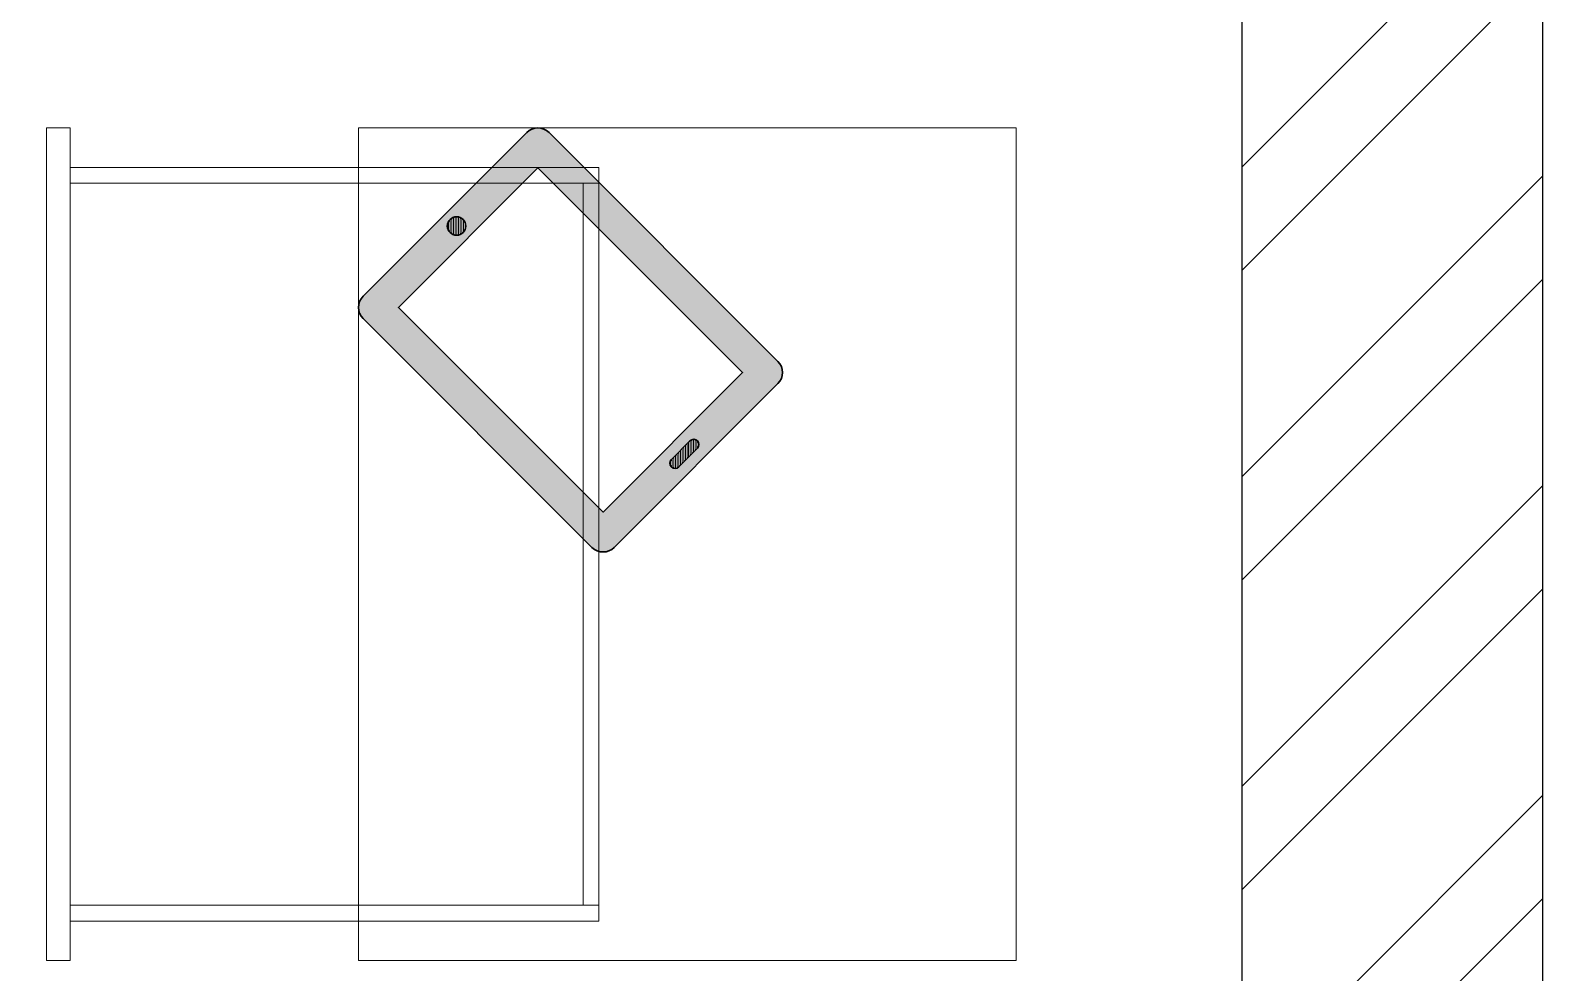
# Model space of a CAD drawing. Header units: feet. Extents: x 3454375 to 3464451, y -5718387 to -5709354.
# Drawn here: x 3463301 to 3464451, y -5717420 to -5716704 of the extents above; entities that cross this region are included whole.
import ezdxf

# ---------------------------------------------------------------- set-up
doc = ezdxf.new("R2010")
doc.units = ezdxf.units.FT
doc.header["$LTSCALE"] = 33
doc.header["$MEASUREMENT"] = 0
doc.layers.add('A-WALL', color=1, linetype='Continuous')
for name, color, linetype, lineweight in [('A-WALL HATCH', 251, 'Continuous', 0), ('LENS-FURNITURE', 13, 'Continuous', 9), ('LENS_DIMENSION', 193, 'Continuous', 0)]:
    doc.layers.add(name, color=color, linetype=linetype, lineweight=lineweight)

# ---------------------------------------------------------------- blocks, each defined once
blk = doc.blocks.new('A$C72675485')
at = {"layer": 'A-WALL HATCH'}
h = blk.add_hatch(dxfattribs=at)
h.set_pattern_fill('ANSI32', color=256, scale=444)
h.set_pattern_definition([(45, (-3381125.971386721, 5459512.4840085), (-117.7332790675601, 117.7332790675601), []), (45, (-3381047.482534141, 5459512.4840085), (-117.7332790675601, 117.7332790675601), [])])
h.paths.add_polyline_path([(-1371.60000000149, 6081.35088558495), (-1371.60000000149, 8740.289863549173), (-228.6000000014901, 8740.289863549173), (-228.6000000014901, 6073.289863549173), (-228.6000000014901, 226.9934805780649), (-4778.06936273165, 194.9082901086658), (-4778.06936273165, 193.1451619323343), (-5028.069362743758, 193.1451619323343), (-8927.88366048783, 165.6416720598936), (-8927.88366048783, -62.96401291713118), (0, 0), (0, 8968.889863550661), (-1600.199999999255, 8968.889863550661), (-1600.199999999255, 6311.568774960935), (-8927.88366048783, 6363.2473570453), (-8927.883660489693, 6134.641672059894)])
at = {"layer": 'A-WALL'}
for p, q in [((0, 0), (0, 8968.889863550661)), ((-228.6000000014901, 226.9934805780649), (-228.6000000014901, 6073.289863549173))]:
    blk.add_line(p, q, dxfattribs=at)
blk = doc.blocks.new('TRIAL SET CABINET 633x500')
at = {"layer": 'LENS-FURNITURE'}
h = blk.add_hatch(color=9, dxfattribs=at)
h.dxf.hatch_style = 1
edge = h.paths.add_edge_path()
edge.add_line((-8.54246803093703, -981.9670201920668), (115.9083254579454, -857.5162267031847))
edge.add_arc((107.4230440836399, -849.030945328879), 12.00000000009463, 315, 405)
edge.add_line((115.9083254579454, -840.5456639545736), (-58.03994271345434, -666.5973957831737))
edge.add_arc((-66.52522408775982, -675.0826771574792), 12.00000000009463, 45.00000000000002, 135)
edge.add_line((-75.01050546206531, -666.5973957831737), (-199.4612989509478, -791.0481892720562))
edge.add_arc((-190.9760175766423, -799.5334706454303), 11.99999999943607, 135.0000000031442, 225.0000000031442)
edge.add_line((-199.4612989500165, -808.0187520197359), (-25.5130307786167, -981.967020191136))
edge.add_arc((-17.02774940431148, -973.4817388177615), 11.99999999943605, 224.9999999968574, 314.9999999968578)
h.paths.add_polyline_path([(-17.02774940524252, -955.0969625067663), (89.03826777357607, -849.0309453279477), (-66.52522408775982, -693.4674534666119), (-172.5912412665784, -799.5334706454305)], flags=16)
edge = h.paths.add_edge_path(flags=16)
edge.add_line((-138.2965623782947, -741.9042679787381), (-124.1544267544522, -727.7621323548956))
edge.add_arc((-121.3259996296837, -730.5905594796641), 4.000000000031514, 45.00000000000051, 134.9999999999996, ccw=False)
edge.add_arc((-121.3259996296838, -730.5905594796641), 4.000000000031584, -45.000000000000625, 44.999999999999375, ccw=False)
edge.add_line((-118.4975725049153, -733.4189866044327), (-132.6397081287578, -747.561122228275))
edge.add_arc((-135.4681352535263, -744.7326951035067), 4.000000000031524, 225.0000000000006, 314.99999999999966, ccw=False)
edge.add_arc((-135.4681352535261, -744.7326951035066), 4.000000000031665, 135.0000000000006, 225.0000000000006, ccw=False)
edge = h.paths.add_edge_path(flags=16)
edge.add_arc((44.84409394953398, -910.9027886827243), 7, 0, 360)
at = {"layer": 'LENS-FURNITURE', "lineweight": 0}
h = blk.add_hatch(dxfattribs=at)
h.set_pattern_fill('ANSI31', color=252, scale=10, angle=405)
h.set_pattern_definition([(90, (-3772352.875833935, -3684050.327587578), (-1.25, 2e-16), [])])
edge = h.paths.add_edge_path()
edge.add_line((-138.2965623782947, -741.9042679787381), (-124.1544267544522, -727.7621323548956))
edge.add_arc((-121.3259996296837, -730.5905594796641), 4.000000000031514, 45.00000000000051, 134.9999999999996, ccw=False)
edge.add_arc((-121.3259996296838, -730.5905594796641), 4.000000000031584, -45.000000000000625, 44.999999999999375, ccw=False)
edge.add_line((-118.4975725049153, -733.4189866044327), (-132.6397081287578, -747.561122228275))
edge.add_arc((-135.4681352535263, -744.7326951035067), 4.000000000031524, 225.0000000000006, 314.99999999999966, ccw=False)
edge.add_arc((-135.4681352535261, -744.7326951035066), 4.000000000031665, 135.0000000000006, 225.0000000000006, ccw=False)
edge = h.paths.add_edge_path()
edge.add_arc((44.84409394953398, -910.9027886827243), 7, 0, 360)
blk.add_circle((0, 0), 50.09224864585668)
at = {"layer": 'LENS-FURNITURE'}
blk.add_lwpolyline([(119.4230440827086, -352.4817388160154), (119.4230440827086, -985.4817388160156), (-380.5769559172913, -985.4817388160156), (-380.5769559172913, -352.4817388160154)], close=True, dxfattribs=at)
at = {"layer": 'LENS-FURNITURE', "color": 146}
for points in [[(338.5359051078558, -352.4817388160154), (338.5359051078558, -985.4817388160156), (356.5359051078559, -985.4817388160156), (356.5359051078559, -352.4817388160154)], [(-63.4640948921442, -382.4817388160154), (-63.4640948921442, -394.4817388160154), (338.5359051078558, -394.4817388160154), (338.5359051078558, -382.4817388160154)], [(-63.4640948921442, -394.4817388160154), (-63.4640948921442, -943.4817388160153), (-51.4640948921442, -943.4817388160153), (-51.4640948921442, -394.4817388160154)], [(-63.4640948921442, -955.4817388160152), (-63.4640948921442, -943.4817388160153), (338.5359051078558, -943.4817388160153), (338.5359051078558, -955.4817388160152)]]:
    blk.add_lwpolyline(points, close=True, dxfattribs=at)
at = {"layer": 'LENS-FURNITURE', "color": 18, "lineweight": 30}
for points in [[(-8.54246803093703, -981.9670201920668), (115.9083254579454, -857.5162267031847, 0.4142135623730951), (115.9083254579454, -840.5456639545736), (-58.03994271345434, -666.5973957831737, 0.4142135623730951), (-75.01050546206531, -666.5973957831737), (-199.4612989509478, -791.0481892720562, 0.4142135623730951), (-199.4612989500165, -808.0187520197359), (-25.51303077861669, -981.967020191136, 0.4142135623730951)], [(-138.2965623782947, -741.9042679787381), (-124.1544267544522, -727.7621323548956, -0.4142135623730951), (-118.4975725049153, -727.7621323548956), (-118.4975725049153, -727.7621323548956, -0.4142135623730951), (-118.4975725049153, -733.4189866044327), (-132.6397081287578, -747.561122228275, -0.4142135623730951), (-138.2965623782947, -747.561122228275), (-138.2965623782947, -747.561122228275, -0.4142135623730951)]]:
    blk.add_lwpolyline(points, format="xyb", close=True, dxfattribs=at)
blk.add_lwpolyline([(-17.02774940524252, -955.0969625067663), (89.03826777357607, -849.0309453279477), (-66.52522408775982, -693.4674534666119), (-172.5912412665784, -799.5334706454305)], close=True, dxfattribs=at)
blk.add_circle((44.84409394953398, -910.9027886827243), 7, dxfattribs=at)

msp = doc.modelspace()

# ---------------------------------------------------------------- block references
at = {"layer": 'LENS-FURNITURE', "rotation": 180}
msp.add_blockref('TRIAL SET CABINET 633x500', (3463669.999675589, -5717763.550312607), dxfattribs=at)
at = {"layer": 'LENS_DIMENSION'}
msp.add_blockref('A$C72675485', (3464450.994586327, -5718322.812098233), dxfattribs=at)

doc.saveas('drawing.dxf')
